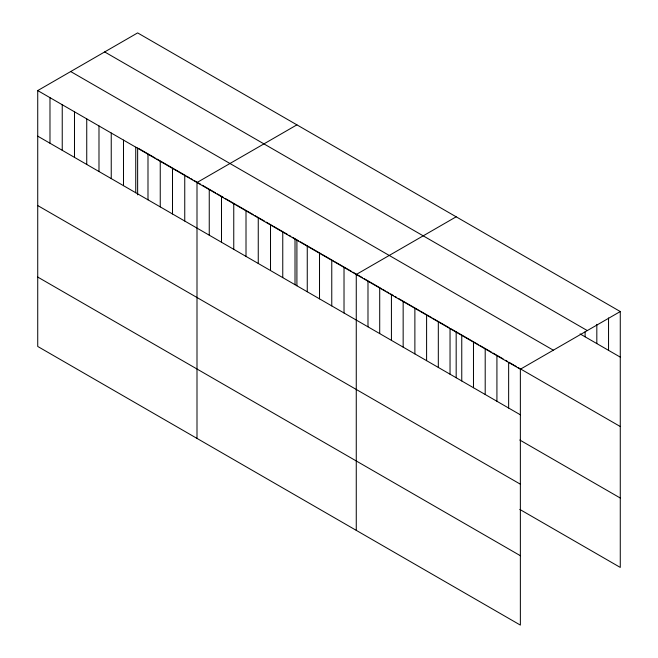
<?xml version="1.0" encoding="UTF-8"?>
<svg xmlns="http://www.w3.org/2000/svg" width="658" height="658" viewBox="0 0 658 658"><rect width="100%" height="100%" fill="white"/><g stroke="black" fill="none" stroke-linecap="round" stroke-linejoin="round"><path stroke-width="0.99" d="M37.728 90.582L520.363 369.22L520.363 625.1L37.728 346.453L37.728 90.582L137.637 32.9L620.272 311.547L620.272 567.418L519.804 509.415M296.906 124.856L196.997 182.529L196.997 438.409M456.175 216.803L356.266 274.485L356.266 530.364M520.363 369.22L620.272 311.547M104.671 51.933L587.298 330.579M580.085 333.919L620.272 357.121M70.702 71.549L553.329 350.188M138.509 148.379L155.14 157.978M156.892 158.989L174.395 169.098M175.267 169.6L185.77 175.661M186.642 176.171L189.265 177.685M191.017 178.696L192.769 179.708M194.521 180.72L198.017 182.735M198.897 183.245L200.641 184.256M202.393 185.26L215.52 192.843M217.272 193.855L223.399 197.392M225.143 198.403L235.646 204.465M236.526 204.967L253.149 214.566M254.901 215.577L264.524 221.137M266.276 222.149L272.404 225.686M273.276 226.188L283.779 232.249M284.651 232.759L287.283 234.273M289.026 235.284L290.778 236.296M292.53 237.299L296.026 239.323M298.658 240.836L296.906 239.833L296.906 285.794M300.402 241.848L321.408 253.972M322.28 254.481L333.655 261.045M334.535 261.555L351.158 271.154M352.91 272.165L362.542 277.725M364.285 278.729L370.413 282.266M371.285 282.776L381.788 288.837M382.668 289.339L385.292 290.861M387.044 291.864L388.788 292.876M390.539 293.887L393.163 295.401M394.915 296.413L396.667 297.424M398.419 298.436L419.417 310.56M420.298 311.07L431.673 317.633M432.545 318.143L449.175 327.742M450.919 328.753L478.777 344.833M480.455 345.795L491.337 352.079M493.015 353.05L503.057 358.849M505.566 360.296L507.244 361.267M508.922 362.237L513.939 365.132M514.778 365.618L516.456 366.58M518.126 367.551L620.272 426.524M37.728 136.157L520.363 414.803M519.804 440.021L620.272 498.024M37.728 205.559L520.363 484.198M37.728 277.059L520.363 555.706M608.543 317.946L608.543 350.352M596.822 324.345L596.822 343.591M585.102 331.755L585.102 336.822M508.642 362.459L508.642 408.034M496.922 355.69L496.922 401.265M485.201 348.921L485.201 394.504M473.48 342.152L473.48 387.735M461.76 335.391L461.76 380.966M456.175 331.78L456.175 377.75M450.039 328.622L450.039 374.196M438.318 321.852L438.318 367.435M426.598 315.092L426.598 360.666M414.877 308.322L414.877 353.897M403.157 301.553L403.157 347.128M391.428 294.784L391.428 340.367M379.707 288.023L379.707 333.598M367.986 281.254L367.986 326.829M344.019 267.411L344.019 312.986M331.764 260.338L331.764 305.912M319.517 253.264L319.517 298.839M307.261 246.191L307.261 291.765M295.014 239.117L295.014 284.7M282.759 232.044L282.759 277.627M270.512 224.97L270.512 270.553M258.257 217.897L258.257 263.48M246.01 210.823L246.01 256.406M233.755 203.75L233.755 249.333M221.499 196.676L221.499 242.259M209.252 189.603L209.252 235.186M184.75 175.456L184.75 221.039M172.495 168.382L172.495 213.965M160.248 161.309L160.248 206.892M147.992 154.235L147.992 199.818M137.637 147.877L137.637 194.867M135.745 147.17L135.745 192.745M123.49 140.096L123.49 185.671M111.243 133.023L111.243 178.598M98.988 125.949L98.988 171.524M86.741 118.876L86.741 164.451M74.486 111.802L74.486 157.377M62.239 104.729L62.239 150.304M49.983 97.655L49.983 143.23"/></g></svg>
